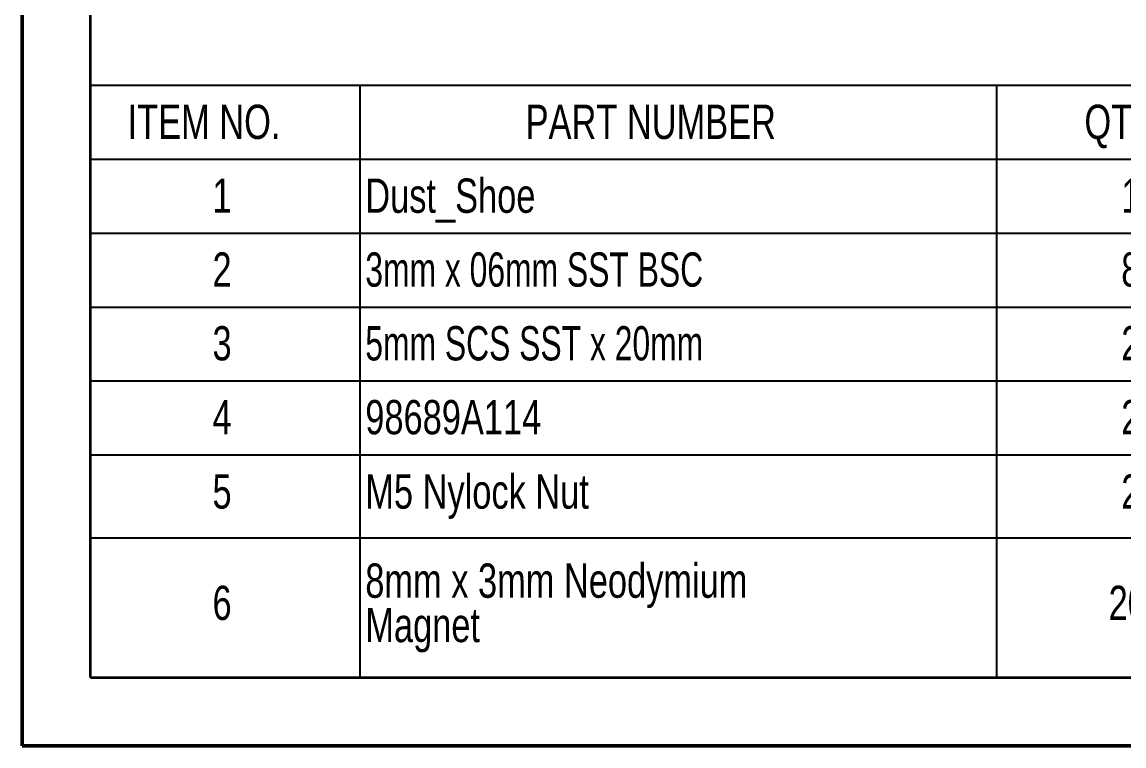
# Model space of a CAD drawing. Header units: millimetres. Extents: x 0 to 279, y 0 to 216.
# Drawn here: x 0 to 102, y 0 to 67 of the extents above; entities that cross this region are included whole.
import ezdxf

# ---------------------------------------------------------------- set-up
doc = ezdxf.new("R2010")
doc.units = ezdxf.units.MM
doc.layers.add('PAGE_BORDER', color=7, linetype='Continuous')
doc.styles.add('SLDTEXTSTYLE0', font='TXT', dxfattribs={"width": 0.75})
doc.styles.add('SLDTEXTSTYLE2', font='TXT', dxfattribs={"width": 0.694444})

# ---------------------------------------------------------------- blocks, each defined once
blk = doc.blocks.new('SW_TABLEANNOTATION_0')
at = {"layer": 'PAGE_BORDER', "color": 0}
for p, q in [((0, 0), (0, -54.82)), ((109.35, 0), (0, 0)), ((24.94, 0), (24.94, -6.84)), ((83.9, 0), (83.9, -6.84)), ((0, -6.84), (109.35, -6.84)), ((24.94, -6.84), (24.94, -54.82)), ((83.9, -6.84), (83.9, -54.82)), ((0, -13.68), (109.35, -13.68)), ((0, -20.52), (109.35, -20.52)), ((0, -27.36), (109.35, -27.36)), ((0, -34.2), (109.35, -34.2)), ((0, -41.91), (109.35, -41.91)), ((0, -54.82), (109.35, -54.82))]:
    blk.add_line(p, q, dxfattribs=at)
at = {"layer": 'PAGE_BORDER', "color": 0, "attachment_point": 1}
for s, insert, char_height, style in [('ITEM NO.', (3.43, -1.78), 3.175, 'SLDTEXTSTYLE0'), ('PART NUMBER', (40.29, -1.78), 3.175, 'SLDTEXTSTYLE0'), ('QTY.', (92.04, -1.78), 3.175, 'SLDTEXTSTYLE0'), ('1', (11.29, -8.62), 3.17, 'SLDTEXTSTYLE0'), ('Dust_Shoe', (25.44, -8.62), 3.175, 'SLDTEXTSTYLE0'), ('1', (95.45, -8.62), 3.17, 'SLDTEXTSTYLE0'), ('2', (11.29, -15.46), 3.17, 'SLDTEXTSTYLE0'), ('3mm x 06mm SST BSC', (25.44, -15.46), 3.175, 'SLDTEXTSTYLE2'), ('8', (95.45, -15.46), 3.17, 'SLDTEXTSTYLE0'), ('3', (11.29, -22.29), 3.17, 'SLDTEXTSTYLE0'), ('5mm SCS SST x 20mm', (25.44, -22.29), 3.175, 'SLDTEXTSTYLE2'), ('2', (95.45, -22.29), 3.17, 'SLDTEXTSTYLE0'), ('4', (11.29, -29.13), 3.17, 'SLDTEXTSTYLE0'), ('98689A114', (25.44, -29.13), 3.175, 'SLDTEXTSTYLE0'), ('2', (95.45, -29.13), 3.17, 'SLDTEXTSTYLE0'), ('5', (11.29, -36.02), 3.17, 'SLDTEXTSTYLE0'), ('M5 Nylock Nut', (25.44, -36.02), 3.175, 'SLDTEXTSTYLE0'), ('2', (95.45, -36.02), 3.17, 'SLDTEXTSTYLE0'), ('8mm x 3mm Neodymium', (25.44, -44.27), 3.175, 'SLDTEXTSTYLE0'), ('6', (11.29, -46.33), 3.17, 'SLDTEXTSTYLE0'), ('20', (94.28, -46.33), 3.175, 'SLDTEXTSTYLE0'), ('Magnet', (25.44, -48.38), 3.175, 'SLDTEXTSTYLE0')]:
    blk.add_mtext(s, dxfattribs=dict(at, insert=insert, char_height=char_height, style=style))

msp = doc.modelspace()

# ---------------------------------------------------------------- linework, layer by layer
at = {"color": 7, "linetype": 'Continuous', "lineweight": 50}
for q in [(0, 215.9), (279.4, 0)]:
    msp.add_line((0, 0), q, dxfattribs=at)
at = {"layer": 'PAGE_BORDER', "lineweight": 35}
for q in [(6.35, 209.55), (273.05, 6.35)]:
    msp.add_line((6.35, 6.35), q, dxfattribs=at)

# ---------------------------------------------------------------- block references
at = {"layer": 'PAGE_BORDER'}
msp.add_blockref('SW_TABLEANNOTATION_0', (6.35, 61.17), dxfattribs=at)

doc.saveas('drawing.dxf')
